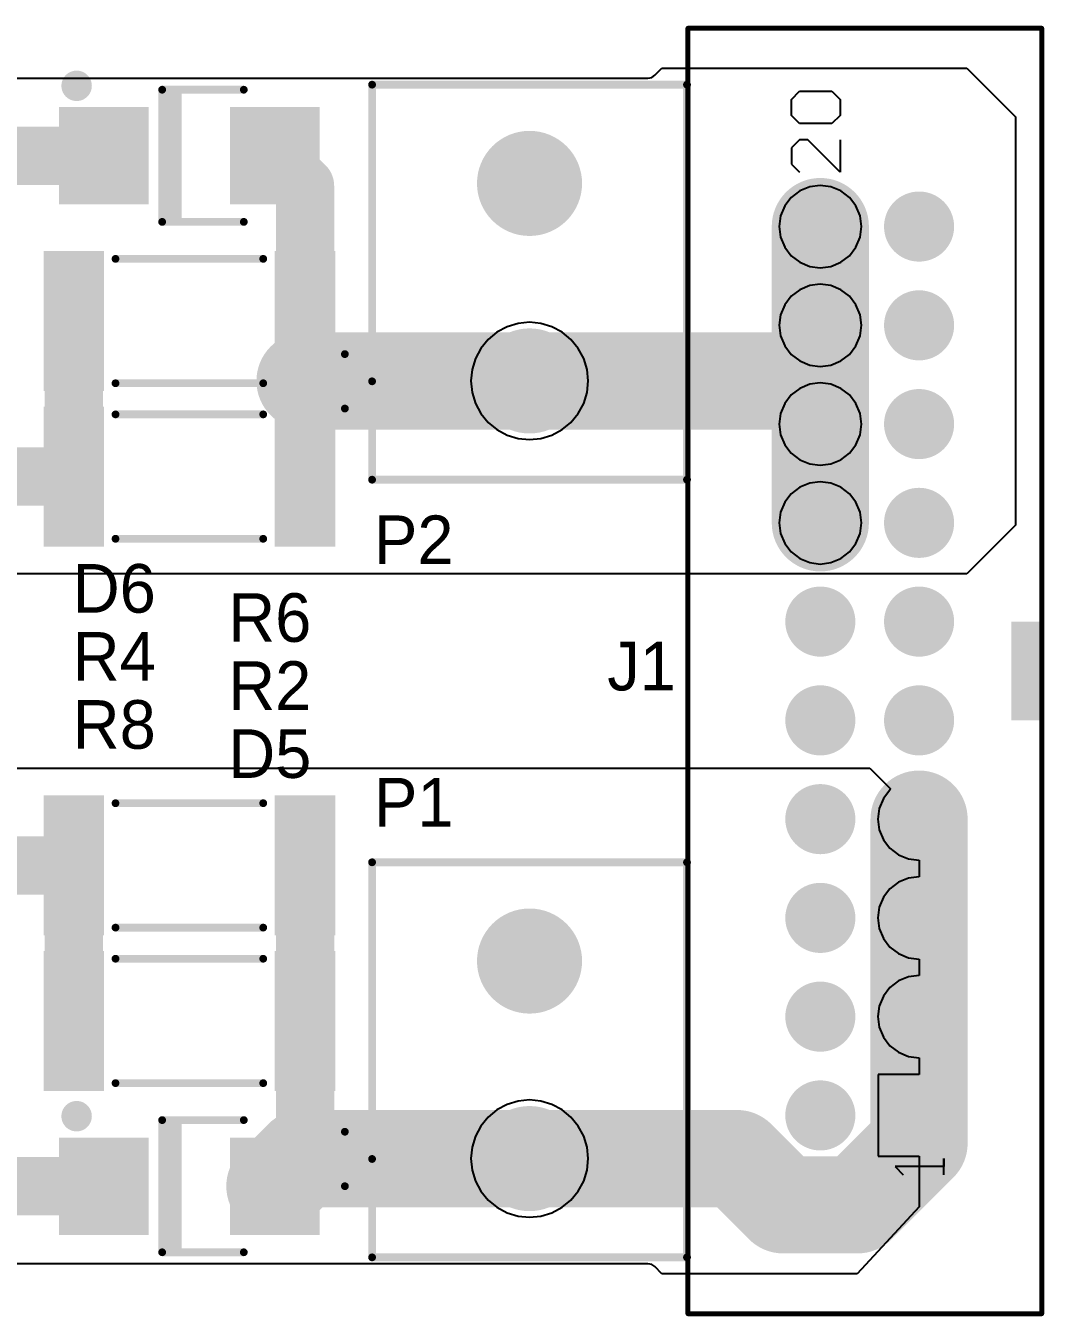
# Model space of a CAD drawing. Extents: x 87.7 to 133.2, y 140.9 to 174.1.
# Drawn here: x 107.04 to 133.24, y 140.91 to 174.09 of the extents above; entities that cross this region are included whole.
import ezdxf

# ---------------------------------------------------------------- set-up
doc = ezdxf.new("R2010")
doc.units = 0
doc.layers.get('0').update_dxf_attribs({"linetype": 'CONTINUOUS'})
for name, color, linetype in [('BOTTOMLAYER', 5, 'CONTINUOUS'), ('BOTTOMSOLDER', 6, 'CONTINUOUS'), ('TOPLAYER', 1, 'CONTINUOUS'), ('TOPOVERLAY', 2, 'CONTINUOUS'), ('TOPSOLDER', 216, 'CONTINUOUS')]:
    doc.layers.add(name, color=color, linetype=linetype)

# ---------------------------------------------------------------- blocks, each defined once
blk = doc.blocks.new('691213510002_1')
at = {"layer": 'BOTTOMLAYER', "const_width": 1.25000004}
for points in [[(-3.16500002, 0, 1), (-1.91499998, 0, 1)], [(1.91499998, 0, 1), (3.16500002, 0, 1)]]:
    blk.add_lwpolyline(points, format="xyb", close=True, dxfattribs=at)
at = {"layer": 'BOTTOMSOLDER', "const_width": 1.35160004}
for points in [[(-3.21580002, 0, 1), (-1.86419998, 0, 1)], [(1.86419998, 0, 1), (3.21580002, 0, 1)]]:
    blk.add_lwpolyline(points, format="xyb", close=True, dxfattribs=at)
at = {"layer": 'TOPLAYER', "const_width": 1.25000004}
for points in [[(-3.16500002, 0, 1), (-1.91499998, 0, 1)], [(1.91499998, 0, 1), (3.16500002, 0, 1)]]:
    blk.add_lwpolyline(points, format="xyb", close=True, dxfattribs=at)
at = {"layer": 'TOPOVERLAY', "const_width": 0.1999996}
for points in [[(-3.25000112, 4.75000066), (-2.55003046, 4.05003)], [(-3.25000112, 4.75000066), (-1.8500598, 4.75000066)], [(-1.8500598, 4.75000066), (-2.55003046, 4.05003)], [(-5.08, 4.05003), (-5.08, -4.05003)], [(-5.08, 4.05003), (5.08, 4.05003)], [(5.08, 4.05003), (5.08, -4.05003)], [(-5.08, -4.05003), (5.08, -4.05003)]]:
    blk.add_lwpolyline(points, dxfattribs=at)
at = {"layer": 'TOPOVERLAY', "const_width": 0.0999998}
for points in [[(-3.300001019999999, 4.75000066, 1), (-3.20000122, 4.75000066, 1)], [(-3.300001019999999, 4.75000066, 1), (-3.20000122, 4.75000066, 1)], [(-1.9000597, 4.75000066, 1), (-1.8000599, 4.75000066, 1)], [(-1.9000597, 4.75000066, 1), (-1.8000599, 4.75000066, 1)], [(-5.1299999, 4.05003, 1), (-5.0300001, 4.05003, 1)], [(-5.1299999, 4.05003, 1), (-5.0300001, 4.05003, 1)], [(-2.60003036, 4.05003, 1), (-2.50003056, 4.05003, 1)], [(-2.60003036, 4.05003, 1), (-2.50003056, 4.05003, 1)], [(5.0300001, 4.05003, 1), (5.1299999, 4.05003, 1)], [(5.0300001, 4.05003, 1), (5.1299999, 4.05003, 1)], [(-5.1299999, -4.05003, 1), (-5.0300001, -4.05003, 1)], [(-5.1299999, -4.05003, 1), (-5.0300001, -4.05003, 1)], [(5.0300001, -4.05003, 1), (5.1299999, -4.05003, 1)], [(5.0300001, -4.05003, 1), (5.1299999, -4.05003, 1)]]:
    blk.add_lwpolyline(points, format="xyb", close=True, dxfattribs=at)
at = {"layer": 'TOPSOLDER', "const_width": 1.35160004}
for points in [[(-3.21580002, 0, 1), (-1.86419998, 0, 1)], [(1.86419998, 0, 1), (3.21580002, 0, 1)]]:
    blk.add_lwpolyline(points, format="xyb", close=True, dxfattribs=at)
blk = doc.blocks.new('691213510002_2')
at = {"layer": 'BOTTOMLAYER', "const_width": 1.25000004}
for points in [[(-3.16500002, 0, 1), (-1.91499998, 0, 1)], [(1.91499998, 0, 1), (3.16500002, 0, 1)]]:
    blk.add_lwpolyline(points, format="xyb", close=True, dxfattribs=at)
at = {"layer": 'BOTTOMSOLDER', "const_width": 1.35160004}
for points in [[(-3.21580002, 0, 1), (-1.86419998, 0, 1)], [(1.86419998, 0, 1), (3.21580002, 0, 1)]]:
    blk.add_lwpolyline(points, format="xyb", close=True, dxfattribs=at)
at = {"layer": 'TOPLAYER', "const_width": 1.25000004}
for points in [[(-3.16500002, 0, 1), (-1.91499998, 0, 1)], [(1.91499998, 0, 1), (3.16500002, 0, 1)]]:
    blk.add_lwpolyline(points, format="xyb", close=True, dxfattribs=at)
at = {"layer": 'TOPOVERLAY', "const_width": 0.1999996}
for points in [[(-3.25000112, 4.75000066), (-1.8500598, 4.75000066)], [(-3.25000112, 4.75000066), (-2.55003046, 4.05003)], [(-1.8500598, 4.75000066), (-2.55003046, 4.05003)], [(-5.08, 4.05003), (5.08, 4.05003)], [(-5.08, 4.05003), (-5.08, -4.05003)], [(5.08, 4.05003), (5.08, -4.05003)], [(-5.08, -4.05003), (5.08, -4.05003)]]:
    blk.add_lwpolyline(points, dxfattribs=at)
at = {"layer": 'TOPOVERLAY', "const_width": 0.0999998}
for points in [[(-3.300001019999999, 4.75000066, 1), (-3.20000122, 4.75000066, 1)], [(-3.300001019999999, 4.75000066, 1), (-3.20000122, 4.75000066, 1)], [(-1.9000597, 4.75000066, 1), (-1.8000599, 4.75000066, 1)], [(-1.9000597, 4.75000066, 1), (-1.8000599, 4.75000066, 1)], [(-5.1299999, 4.05003, 1), (-5.0300001, 4.05003, 1)], [(-5.1299999, 4.05003, 1), (-5.0300001, 4.05003, 1)], [(-2.60003036, 4.05003, 1), (-2.50003056, 4.05003, 1)], [(-2.60003036, 4.05003, 1), (-2.50003056, 4.05003, 1)], [(5.0300001, 4.05003, 1), (5.1299999, 4.05003, 1)], [(5.0300001, 4.05003, 1), (5.1299999, 4.05003, 1)], [(-5.1299999, -4.05003, 1), (-5.0300001, -4.05003, 1)], [(-5.1299999, -4.05003, 1), (-5.0300001, -4.05003, 1)], [(5.0300001, -4.05003, 1), (5.1299999, -4.05003, 1)], [(5.0300001, -4.05003, 1), (5.1299999, -4.05003, 1)]]:
    blk.add_lwpolyline(points, format="xyb", close=True, dxfattribs=at)
at = {"layer": 'TOPSOLDER', "const_width": 1.35160004}
for points in [[(-3.21580002, 0, 1), (-1.86419998, 0, 1)], [(1.86419998, 0, 1), (3.21580002, 0, 1)]]:
    blk.add_lwpolyline(points, format="xyb", close=True, dxfattribs=at)
blk = doc.blocks.new('RES_2512_3')
at = {"layer": 'TOPLAYER'}
for points in [[(-2.30000048, -1.69999914), (-2.30000048, 1.69999914), (-3.65000032, -1.69999914), (-3.65000032, 1.69999914)], [(3.65000032, -1.69999914), (3.65000032, 1.69999914), (2.30000048, -1.69999914), (2.30000048, 1.69999914)]]:
    blk.add_solid(points, dxfattribs=at)
at = {"layer": 'TOPOVERLAY', "const_width": 0.1999996}
for points in [[(1.89999874, 1.59999934), (-1.90000128, 1.59999934)], [(1.89999874, -1.60000188), (-1.90000128, -1.60000188)]]:
    blk.add_lwpolyline(points, dxfattribs=at)
at = {"layer": 'TOPOVERLAY', "const_width": 0.0999998}
for points in [[(-1.95000118, 1.59999934, 1), (-1.85000138, 1.59999934, 1)], [(1.84999884, 1.59999934, 1), (1.94999864, 1.59999934, 1)], [(-1.95000118, -1.60000188, 1), (-1.85000138, -1.60000188, 1)], [(1.84999884, -1.60000188, 1), (1.94999864, -1.60000188, 1)]]:
    blk.add_lwpolyline(points, format="xyb", close=True, dxfattribs=at)
at = {"layer": 'TOPSOLDER'}
for points in [[(-2.19840048, -1.80159914), (-2.19840048, 1.80159914), (-3.75160032, -1.80159914), (-3.75160032, 1.80159914)], [(3.75160032, -1.80159914), (3.75160032, 1.80159914), (2.19840048, -1.80159914), (2.19840048, 1.80159914)]]:
    blk.add_solid(points, dxfattribs=at)
blk = doc.blocks.new('RES_2512_5')
at = {"layer": 'TOPLAYER'}
for points in [[(-2.30000048, -1.69999914), (-2.30000048, 1.69999914), (-3.65000032, -1.69999914), (-3.65000032, 1.69999914)], [(3.65000032, -1.69999914), (3.65000032, 1.69999914), (2.30000048, -1.69999914), (2.30000048, 1.69999914)]]:
    blk.add_solid(points, dxfattribs=at)
at = {"layer": 'TOPOVERLAY', "const_width": 0.1999996}
for points in [[(1.89999874, 1.59999934), (-1.90000128, 1.59999934)], [(1.89999874, -1.60000188), (-1.90000128, -1.60000188)]]:
    blk.add_lwpolyline(points, dxfattribs=at)
at = {"layer": 'TOPOVERLAY', "const_width": 0.0999998}
for points in [[(-1.95000118, 1.59999934, 1), (-1.85000138, 1.59999934, 1)], [(1.84999884, 1.59999934, 1), (1.94999864, 1.59999934, 1)], [(-1.95000118, -1.60000188, 1), (-1.85000138, -1.60000188, 1)], [(1.84999884, -1.60000188, 1), (1.94999864, -1.60000188, 1)]]:
    blk.add_lwpolyline(points, format="xyb", close=True, dxfattribs=at)
at = {"layer": 'TOPSOLDER'}
for points in [[(-2.19840048, -1.80159914), (-2.19840048, 1.80159914), (-3.75160032, -1.80159914), (-3.75160032, 1.80159914)], [(3.75160032, -1.80159914), (3.75160032, 1.80159914), (2.19840048, -1.80159914), (2.19840048, 1.80159914)]]:
    blk.add_solid(points, dxfattribs=at)
blk = doc.blocks.new('DO_214AA__SMB_J_BEND__UNI_')
at = {"layer": 'TOPLAYER'}
for points in [[(-1.15000024, -1.1499977), (-1.15000024, 1.15000278), (-3.25000112, -1.1499977), (-3.25000112, 1.15000278)], [(3.25000112, -1.1499977), (3.25000112, 1.15000278), (1.15000024, -1.1499977), (1.15000024, 1.15000278)]]:
    blk.add_solid(points, dxfattribs=at)
at = {"layer": 'TOPOVERLAY'}
for points, const_width in [([(-2.75857716, 1.79999894, 1), (-3.0414214, 1.79999894, 1)], 0.499999), ([(-3.16641988, 1.79999894, 1), (-2.91642292, 1.79999894, 1)], 0.2499995), ([(-2.88357564, 1.79999894, 1), (-2.63357868, 1.79999894, 1)], 0.2499995), ([(-0.75000104, 1.70000168, 1), (-0.65000124, 1.70000168, 1)], 0.0999998), ([(-0.75000104, 1.70000168, 1), (-0.65000124, 1.70000168, 1)], 0.0999998), ([(1.34999984, 1.70000168, 1), (1.44999964, 1.70000168, 1)], 0.0999998), ([(-0.75000104, -1.69999914, 1), (-0.65000124, -1.69999914, 1)], 0.0999998), ([(-0.75000104, -1.69999914, 1), (-0.65000124, -1.69999914, 1)], 0.0999998), ([(1.34999984, -1.69999914, 1), (1.44999964, -1.69999914, 1)], 0.0999998)]:
    blk.add_lwpolyline(points, format="xyb", close=True, dxfattribs=dict(at, const_width=const_width))
at = {"layer": 'TOPOVERLAY', "const_width": 0.1999996}
for points in [[(-0.7000011399999999, 1.70000168), (1.39999974, 1.70000168)], [(-0.7000011399999999, -1.69999914), (-0.7000011399999999, 1.70000168)], [(-0.7000011399999999, -1.69999914), (1.39999974, -1.69999914)]]:
    blk.add_lwpolyline(points, dxfattribs=at)
at = {"layer": 'TOPOVERLAY'}
blk.add_solid([(-0.7499985, -1.69999914), (-0.20000214, -1.69999914), (-0.7499985, 1.69999914), (-0.20000214, 1.69999914)], dxfattribs=at)
at = {"layer": 'TOPSOLDER'}
for points in [[(-1.04840024, -1.2515977), (-1.04840024, 1.25160278), (-3.35160112, -1.2515977), (-3.35160112, 1.25160278)], [(3.35160112, -1.2515977), (3.35160112, 1.25160278), (1.04840024, -1.2515977), (1.04840024, 1.25160278)]]:
    blk.add_solid(points, dxfattribs=at)
blk = doc.blocks.new('DO_214AA__SMB_J_BEND__UNI0')
at = {"layer": 'TOPLAYER'}
for points in [[(-1.15000024, -1.1499977), (-1.15000024, 1.15000278), (-3.25000112, -1.1499977), (-3.25000112, 1.15000278)], [(3.25000112, -1.1499977), (3.25000112, 1.15000278), (1.15000024, -1.1499977), (1.15000024, 1.15000278)]]:
    blk.add_solid(points, dxfattribs=at)
at = {"layer": 'TOPOVERLAY'}
for points, const_width in [([(-2.75857716, 1.79999894, 1), (-3.0414214, 1.79999894, 1)], 0.499999), ([(-3.16641988, 1.79999894, 1), (-2.91642292, 1.79999894, 1)], 0.2499995), ([(-2.88357564, 1.79999894, 1), (-2.63357868, 1.79999894, 1)], 0.2499995), ([(-0.75000104, 1.70000168, 1), (-0.65000124, 1.70000168, 1)], 0.0999998), ([(-0.75000104, 1.70000168, 1), (-0.65000124, 1.70000168, 1)], 0.0999998), ([(1.34999984, 1.70000168, 1), (1.44999964, 1.70000168, 1)], 0.0999998), ([(-0.75000104, -1.69999914, 1), (-0.65000124, -1.69999914, 1)], 0.0999998), ([(-0.75000104, -1.69999914, 1), (-0.65000124, -1.69999914, 1)], 0.0999998), ([(1.34999984, -1.69999914, 1), (1.44999964, -1.69999914, 1)], 0.0999998)]:
    blk.add_lwpolyline(points, format="xyb", close=True, dxfattribs=dict(at, const_width=const_width))
at = {"layer": 'TOPOVERLAY', "const_width": 0.1999996}
for points in [[(-0.7000011399999999, 1.70000168), (1.39999974, 1.70000168)], [(-0.7000011399999999, -1.69999914), (-0.7000011399999999, 1.70000168)], [(-0.7000011399999999, -1.69999914), (1.39999974, -1.69999914)]]:
    blk.add_lwpolyline(points, dxfattribs=at)
at = {"layer": 'TOPOVERLAY'}
blk.add_solid([(-0.7499985, -1.69999914), (-0.20000214, -1.69999914), (-0.7499985, 1.69999914), (-0.20000214, 1.69999914)], dxfattribs=at)
at = {"layer": 'TOPSOLDER'}
for points in [[(-1.04840024, -1.2515977), (-1.04840024, 1.25160278), (-3.35160112, -1.2515977), (-3.35160112, 1.25160278)], [(3.35160112, -1.2515977), (3.35160112, 1.25160278), (1.04840024, -1.2515977), (1.04840024, 1.25160278)]]:
    blk.add_solid(points, dxfattribs=at)
blk = doc.blocks.new('61202021621_13')
at = {"layer": 'BOTTOMLAYER', "const_width": 0.7999984}
for points in [[(-11.8299992, 1.27, 1), (-11.0300008, 1.27, 1)], [(-9.2899992, 1.27, 1), (-8.490000799999999, 1.27, 1)], [(-6.7499992, 1.27, 1), (-5.9500008, 1.27, 1)], [(-4.209999199999999, 1.27, 1), (-3.4100008, 1.27, 1)], [(-1.6699992, 1.27, 1), (-0.8700007999999999, 1.27, 1)], [(0.8700007999999999, 1.27, 1), (1.6699992, 1.27, 1)], [(3.4100008, 1.27, 1), (4.209999199999999, 1.27, 1)], [(5.9500008, 1.27, 1), (6.7499992, 1.27, 1)], [(8.490000799999999, 1.27, 1), (9.2899992, 1.27, 1)], [(11.0300008, 1.27, 1), (11.8299992, 1.27, 1)], [(-9.2899992, -1.27, 1), (-8.490000799999999, -1.27, 1)], [(-6.7499992, -1.27, 1), (-5.9500008, -1.27, 1)], [(-4.209999199999999, -1.27, 1), (-3.4100008, -1.27, 1)], [(-1.6699992, -1.27, 1), (-0.8700007999999999, -1.27, 1)], [(0.8700007999999999, -1.27, 1), (1.6699992, -1.27, 1)], [(3.4100008, -1.27, 1), (4.209999199999999, -1.27, 1)], [(5.9500008, -1.27, 1), (6.7499992, -1.27, 1)], [(8.490000799999999, -1.27, 1), (9.2899992, -1.27, 1)], [(11.0300008, -1.27, 1), (11.8299992, -1.27, 1)]]:
    blk.add_lwpolyline(points, format="xyb", close=True, dxfattribs=at)
at = {"layer": 'BOTTOMLAYER'}
blk.add_solid([(-12.2299984, -2.0699984), (-10.6300016, -2.0699984), (-12.2299984, -0.4700016), (-10.6300016, -0.4700016)], dxfattribs=at)
at = {"layer": 'BOTTOMSOLDER', "const_width": 0.9015983999999999}
for points in [[(-11.8807992, 1.27, 1), (-10.9792008, 1.27, 1)], [(-9.3407992, 1.27, 1), (-8.4392008, 1.27, 1)], [(-6.800799199999999, 1.27, 1), (-5.899200799999999, 1.27, 1)], [(-4.2607992, 1.27, 1), (-3.3592008, 1.27, 1)], [(-1.7207992, 1.27, 1), (-0.8192008000000001, 1.27, 1)], [(0.8192008000000001, 1.27, 1), (1.7207992, 1.27, 1)], [(3.3592008, 1.27, 1), (4.2607992, 1.27, 1)], [(5.899200799999999, 1.27, 1), (6.800799199999999, 1.27, 1)], [(8.4392008, 1.27, 1), (9.3407992, 1.27, 1)], [(10.9792008, 1.27, 1), (11.8807992, 1.27, 1)], [(-9.3407992, -1.27, 1), (-8.4392008, -1.27, 1)], [(-6.800799199999999, -1.27, 1), (-5.899200799999999, -1.27, 1)], [(-4.2607992, -1.27, 1), (-3.3592008, -1.27, 1)], [(-1.7207992, -1.27, 1), (-0.8192008000000001, -1.27, 1)], [(0.8192008000000001, -1.27, 1), (1.7207992, -1.27, 1)], [(3.3592008, -1.27, 1), (4.2607992, -1.27, 1)], [(5.899200799999999, -1.27, 1), (6.800799199999999, -1.27, 1)], [(8.4392008, -1.27, 1), (9.3407992, -1.27, 1)], [(10.9792008, -1.27, 1), (11.8807992, -1.27, 1)]]:
    blk.add_lwpolyline(points, format="xyb", close=True, dxfattribs=at)
at = {"layer": 'BOTTOMSOLDER'}
blk.add_solid([(-12.3315984, -2.1715984), (-10.5284016, -2.1715984), (-12.3315984, -0.3684015999999999), (-10.5284016, -0.3684015999999999)], dxfattribs=at)
at = {"layer": 'TOPLAYER', "const_width": 0.7999984}
for points in [[(-11.8299992, 1.27, 1), (-11.0300008, 1.27, 1)], [(-9.2899992, 1.27, 1), (-8.490000799999999, 1.27, 1)], [(-6.7499992, 1.27, 1), (-5.9500008, 1.27, 1)], [(-4.209999199999999, 1.27, 1), (-3.4100008, 1.27, 1)], [(-1.6699992, 1.27, 1), (-0.8700007999999999, 1.27, 1)], [(0.8700007999999999, 1.27, 1), (1.6699992, 1.27, 1)], [(3.4100008, 1.27, 1), (4.209999199999999, 1.27, 1)], [(5.9500008, 1.27, 1), (6.7499992, 1.27, 1)], [(8.490000799999999, 1.27, 1), (9.2899992, 1.27, 1)], [(11.0300008, 1.27, 1), (11.8299992, 1.27, 1)], [(-9.2899992, -1.27, 1), (-8.490000799999999, -1.27, 1)], [(-6.7499992, -1.27, 1), (-5.9500008, -1.27, 1)], [(-4.209999199999999, -1.27, 1), (-3.4100008, -1.27, 1)], [(-1.6699992, -1.27, 1), (-0.8700007999999999, -1.27, 1)], [(0.8700007999999999, -1.27, 1), (1.6699992, -1.27, 1)], [(3.4100008, -1.27, 1), (4.209999199999999, -1.27, 1)], [(5.9500008, -1.27, 1), (6.7499992, -1.27, 1)], [(8.490000799999999, -1.27, 1), (9.2899992, -1.27, 1)], [(11.0300008, -1.27, 1), (11.8299992, -1.27, 1)]]:
    blk.add_lwpolyline(points, format="xyb", close=True, dxfattribs=at)
at = {"layer": 'TOPLAYER'}
blk.add_solid([(-12.2299984, -2.0699984), (-10.6300016, -2.0699984), (-12.2299984, -0.4700016), (-10.6300016, -0.4700016)], dxfattribs=at)
at = {"layer": 'TOPOVERLAY'}
for p, q in [((13.03526476, 2.01159618), (12.827, 1.80332888)), ((13.45179682, 2.01159618), (13.03526476, 2.01159618)), ((13.66006412, 1.80332888), (13.45179682, 2.01159618)), ((14.07659618, 1.80332888), (14.28486094, 2.01159618)), ((14.28486094, 2.01159618), (14.701393, 2.01159618)), ((14.701393, 2.01159618), (14.9096603, 1.80332888)), ((13.66006412, 1.59506412), (13.66006412, 1.80332888)), ((14.07659618, 0.97026476), (14.07659618, 1.80332888)), ((14.9096603, 1.80332888), (14.9096603, 0.97026476)), ((12.827, 0.7619999999999999), (13.66006412, 1.59506412)), ((13.66006412, 0.7619999999999999), (12.827, 0.7619999999999999)), ((14.28486094, 0.7619999999999999), (14.07659618, 0.97026476)), ((14.701393, 0.7619999999999999), (14.28486094, 0.7619999999999999)), ((14.9096603, 0.97026476), (14.701393, 0.7619999999999999)), ((-12.74573524, -0.65540382), (-12.954, -0.8636711199999999)), ((-12.74573524, -1.905), (-12.74573524, -0.65540382)), ((-12.954, -1.905), (-12.53746794, -1.905)), ((-12.53746794, -1.905), (-12.74573524, -1.905))]:
    blk.add_line(p, q, dxfattribs=at)
at = {"layer": 'TOPOVERLAY', "const_width": 0.127}
for points in [[(-16.530066, 4.675144319999999), (16.529812, 4.675144319999999)], [(-16.530066, 4.675144319999999), (-16.530066, -4.424801919999999)], [(-16.530066, 4.675144319999999), (16.529812, 4.675144319999999)], [(-16.530066, 4.675144319999999), (-16.530066, -4.424801919999999)], [(16.529812, 4.675144319999999), (16.529812, -4.424801919999999)], [(16.529812, 4.675144319999999), (16.529812, -4.424801919999999)], [(-16.530066, -4.424801919999999), (16.529812, -4.424801919999999)], [(-16.530066, -4.424801919999999), (16.529812, -4.424801919999999)]]:
    blk.add_lwpolyline(points, dxfattribs=at)
at = {"layer": 'TOPOVERLAY', "const_width": 0.0635}
for points in [[(-16.561816, 4.675144319999999, 1), (-16.498316, 4.675144319999999, 1)], [(-16.561816, 4.675144319999999, 1), (-16.498316, 4.675144319999999, 1)], [(-16.561816, 4.675144319999999, 1), (-16.498316, 4.675144319999999, 1)], [(-16.561816, 4.675144319999999, 1), (-16.498316, 4.675144319999999, 1)], [(16.498062, 4.675144319999999, 1), (16.561562, 4.675144319999999, 1)], [(16.498062, 4.675144319999999, 1), (16.561562, 4.675144319999999, 1)], [(16.498062, 4.675144319999999, 1), (16.561562, 4.675144319999999, 1)], [(16.498062, 4.675144319999999, 1), (16.561562, 4.675144319999999, 1)], [(-16.561816, -4.424801919999999, 1), (-16.498316, -4.424801919999999, 1)], [(-16.561816, -4.424801919999999, 1), (-16.498316, -4.424801919999999, 1)], [(-16.561816, -4.424801919999999, 1), (-16.498316, -4.424801919999999, 1)], [(-16.561816, -4.424801919999999, 1), (-16.498316, -4.424801919999999, 1)], [(16.498062, -4.424801919999999, 1), (16.561562, -4.424801919999999, 1)], [(16.498062, -4.424801919999999, 1), (16.561562, -4.424801919999999, 1)], [(16.498062, -4.424801919999999, 1), (16.561562, -4.424801919999999, 1)], [(16.498062, -4.424801919999999, 1), (16.561562, -4.424801919999999, 1)]]:
    blk.add_lwpolyline(points, format="xyb", close=True, dxfattribs=at)
at = {"layer": 'TOPOVERLAY'}
blk.add_solid([(-1.26996444, -4.42477652), (1.27003556, -4.42477652), (-1.26996444, -3.63997748), (1.27003556, -3.63997748)], dxfattribs=at)
at = {"layer": 'TOPSOLDER', "const_width": 0.9015983999999999}
for points in [[(-11.8807992, 1.27, 1), (-10.9792008, 1.27, 1)], [(-9.3407992, 1.27, 1), (-8.4392008, 1.27, 1)], [(-6.800799199999999, 1.27, 1), (-5.899200799999999, 1.27, 1)], [(-4.2607992, 1.27, 1), (-3.3592008, 1.27, 1)], [(-1.7207992, 1.27, 1), (-0.8192008000000001, 1.27, 1)], [(0.8192008000000001, 1.27, 1), (1.7207992, 1.27, 1)], [(3.3592008, 1.27, 1), (4.2607992, 1.27, 1)], [(5.899200799999999, 1.27, 1), (6.800799199999999, 1.27, 1)], [(8.4392008, 1.27, 1), (9.3407992, 1.27, 1)], [(10.9792008, 1.27, 1), (11.8807992, 1.27, 1)], [(-9.3407992, -1.27, 1), (-8.4392008, -1.27, 1)], [(-6.800799199999999, -1.27, 1), (-5.899200799999999, -1.27, 1)], [(-4.2607992, -1.27, 1), (-3.3592008, -1.27, 1)], [(-1.7207992, -1.27, 1), (-0.8192008000000001, -1.27, 1)], [(0.8192008000000001, -1.27, 1), (1.7207992, -1.27, 1)], [(3.3592008, -1.27, 1), (4.2607992, -1.27, 1)], [(5.899200799999999, -1.27, 1), (6.800799199999999, -1.27, 1)], [(8.4392008, -1.27, 1), (9.3407992, -1.27, 1)], [(10.9792008, -1.27, 1), (11.8807992, -1.27, 1)]]:
    blk.add_lwpolyline(points, format="xyb", close=True, dxfattribs=at)
at = {"layer": 'TOPSOLDER'}
blk.add_solid([(-12.3315984, -2.1715984), (-10.5284016, -2.1715984), (-12.3315984, -0.3684015999999999), (-10.5284016, -0.3684015999999999)], dxfattribs=at)
blk = doc.blocks.new('RES_2512_15')
at = {"layer": 'TOPLAYER'}
for points in [[(-2.30000048, -1.69999914), (-2.30000048, 1.69999914), (-3.65000032, -1.69999914), (-3.65000032, 1.69999914)], [(3.65000032, -1.69999914), (3.65000032, 1.69999914), (2.30000048, -1.69999914), (2.30000048, 1.69999914)]]:
    blk.add_solid(points, dxfattribs=at)
at = {"layer": 'TOPOVERLAY', "const_width": 0.1999996}
for points in [[(1.89999874, 1.59999934), (-1.90000128, 1.59999934)], [(1.89999874, -1.60000188), (-1.90000128, -1.60000188)]]:
    blk.add_lwpolyline(points, dxfattribs=at)
at = {"layer": 'TOPOVERLAY', "const_width": 0.0999998}
for points in [[(-1.95000118, 1.59999934, 1), (-1.85000138, 1.59999934, 1)], [(1.84999884, 1.59999934, 1), (1.94999864, 1.59999934, 1)], [(-1.95000118, -1.60000188, 1), (-1.85000138, -1.60000188, 1)], [(1.84999884, -1.60000188, 1), (1.94999864, -1.60000188, 1)]]:
    blk.add_lwpolyline(points, format="xyb", close=True, dxfattribs=at)
at = {"layer": 'TOPSOLDER'}
for points in [[(-2.19840048, -1.80159914), (-2.19840048, 1.80159914), (-3.75160032, -1.80159914), (-3.75160032, 1.80159914)], [(3.75160032, -1.80159914), (3.75160032, 1.80159914), (2.19840048, -1.80159914), (2.19840048, 1.80159914)]]:
    blk.add_solid(points, dxfattribs=at)
blk = doc.blocks.new('RES_2512_16')
at = {"layer": 'TOPLAYER'}
for points in [[(-2.30000048, -1.69999914), (-2.30000048, 1.69999914), (-3.65000032, -1.69999914), (-3.65000032, 1.69999914)], [(3.65000032, -1.69999914), (3.65000032, 1.69999914), (2.30000048, -1.69999914), (2.30000048, 1.69999914)]]:
    blk.add_solid(points, dxfattribs=at)
at = {"layer": 'TOPOVERLAY', "const_width": 0.1999996}
for points in [[(1.89999874, 1.59999934), (-1.90000128, 1.59999934)], [(1.89999874, -1.60000188), (-1.90000128, -1.60000188)]]:
    blk.add_lwpolyline(points, dxfattribs=at)
at = {"layer": 'TOPOVERLAY', "const_width": 0.0999998}
for points in [[(-1.95000118, 1.59999934, 1), (-1.85000138, 1.59999934, 1)], [(1.84999884, 1.59999934, 1), (1.94999864, 1.59999934, 1)], [(-1.95000118, -1.60000188, 1), (-1.85000138, -1.60000188, 1)], [(1.84999884, -1.60000188, 1), (1.94999864, -1.60000188, 1)]]:
    blk.add_lwpolyline(points, format="xyb", close=True, dxfattribs=at)
at = {"layer": 'TOPSOLDER'}
for points in [[(-2.19840048, -1.80159914), (-2.19840048, 1.80159914), (-3.75160032, -1.80159914), (-3.75160032, 1.80159914)], [(3.75160032, -1.80159914), (3.75160032, 1.80159914), (2.19840048, -1.80159914), (2.19840048, 1.80159914)]]:
    blk.add_solid(points, dxfattribs=at)

msp = doc.modelspace()

# ---------------------------------------------------------------- linework, layer by layer
at = {"layer": 'BOTTOMLAYER'}
for p, q in [((123.22527552, 172.81977374), (123.40549614, 172.99999436)), ((123.40549614, 172.99999436), (131.24998896, 172.99999436)), ((131.24998896, 172.99999436), (132.49999408, 171.74999178)), ((95.24511557999999, 172.74511552), (123.04503712, 172.74511552)), ((123.04503712, 172.74511552), (123.14258328, 172.76451858)), ((123.14258328, 172.76451858), (123.22527552, 172.81977374)), ((132.49999408, 171.74999178), (132.49999916, 161.25000008)), ((127.20589494, 169.95297226), (126.95047, 169.8471711)), ((127.47999904, 169.98905804), (127.20589494, 169.95297226)), ((127.75410314, 169.95297226), (127.47999904, 169.98905804)), ((128.00952808, 169.8471711), (127.75410314, 169.95297226)), ((126.73113084, 169.67886816), (126.5628279, 169.459529)), ((126.95047, 169.8471711), (126.73113084, 169.67886816)), ((128.22886724, 169.67886816), (128.00952808, 169.8471711)), ((128.39717018, 169.459529), (128.22886724, 169.67886816)), ((126.5628279, 169.459529), (126.45702674, 169.20410406)), ((128.50297134, 169.20410406), (128.39717018, 169.459529)), ((126.45702674, 169.20410406), (126.42094096, 168.92999996)), ((126.42094096, 168.92999996), (126.45702674, 168.65589586)), ((128.53905712, 168.92999996), (128.50297134, 169.20410406)), ((128.50297134, 168.65589586), (128.53905712, 168.92999996)), ((126.45702674, 168.65589586), (126.5628279, 168.40047092)), ((128.39717018, 168.40047092), (128.50297134, 168.65589586)), ((126.5628279, 168.40047092), (126.73113084, 168.18113176)), ((128.22886724, 168.18113176), (128.39717018, 168.40047092)), ((126.73113084, 168.18113176), (126.95047, 168.01282882)), ((126.95047, 168.01282882), (127.20589494, 167.90702766)), ((127.75410314, 167.90702766), (128.00952808, 168.01282882)), ((128.00952808, 168.01282882), (128.22886724, 168.18113176)), ((127.20589494, 167.90702766), (127.47999904, 167.87094188)), ((127.47999904, 167.87094188), (127.75410314, 167.90702766)), ((126.95047, 167.3071711), (126.73113084, 167.13886816)), ((127.20589494, 167.41297226), (126.95047, 167.3071711)), ((127.47999904, 167.44905804), (127.20589494, 167.41297226)), ((127.75410314, 167.41297226), (127.47999904, 167.44905804)), ((128.00952808, 167.3071711), (127.75410314, 167.41297226)), ((128.22886724, 167.13886816), (128.00952808, 167.3071711)), ((126.73113084, 167.13886816), (126.5628279, 166.919529)), ((128.39717018, 166.919529), (128.22886724, 167.13886816)), ((126.45702674, 166.66410406), (126.42094096, 166.38999996)), ((126.5628279, 166.919529), (126.45702674, 166.66410406)), ((128.50297134, 166.66410406), (128.39717018, 166.919529)), ((128.53905712, 166.38999996), (128.50297134, 166.66410406)), ((119.42320032, 166.3525121), (119.1626141, 166.21322612)), ((119.70595058, 166.43828282), (119.42320032, 166.3525121)), ((120.0000013, 166.4672439), (119.70595058, 166.43828282)), ((120.29405202, 166.43828282), (120.0000013, 166.4672439)), ((120.57680228, 166.3525121), (120.29405202, 166.43828282)), ((120.8373885, 166.21322612), (120.57680228, 166.3525121)), ((126.42094096, 166.38999996), (126.45702674, 166.11589586)), ((128.50297134, 166.11589586), (128.53905712, 166.38999996)), ((118.93420968, 166.0257792), (118.74676276, 165.79737478)), ((119.1626141, 166.21322612), (118.93420968, 166.0257792)), ((121.06579292, 166.0257792), (120.8373885, 166.21322612)), ((121.25323984, 165.79737478), (121.06579292, 166.0257792)), ((126.45702674, 166.11589586), (126.5628279, 165.86047092)), ((128.39717018, 165.86047092), (128.50297134, 166.11589586)), ((118.74676276, 165.79737478), (118.60747678, 165.53678856)), ((121.39252582, 165.53678856), (121.25323984, 165.79737478)), ((126.5628279, 165.86047092), (126.73113084, 165.64113176)), ((126.73113084, 165.64113176), (126.95047, 165.47282882)), ((128.00952808, 165.47282882), (128.22886724, 165.64113176)), ((128.22886724, 165.64113176), (128.39717018, 165.86047092)), ((118.60747678, 165.53678856), (118.52170606, 165.2540383)), ((121.47829654, 165.2540383), (121.39252582, 165.53678856)), ((126.95047, 165.47282882), (127.20589494, 165.36702766)), ((127.20589494, 165.36702766), (127.47999904, 165.33094188)), ((127.47999904, 165.33094188), (127.75410314, 165.36702766)), ((127.75410314, 165.36702766), (128.00952808, 165.47282882)), ((118.52170606, 165.2540383), (118.49274498, 164.95998758)), ((118.49274498, 164.95998758), (118.52170606, 164.66593686)), ((121.50725762, 164.95998758), (121.47829654, 165.2540383)), ((121.47829654, 164.66593686), (121.50725762, 164.95998758)), ((118.52170606, 164.66593686), (118.60747678, 164.3831866)), ((121.39252582, 164.3831866), (121.47829654, 164.66593686)), ((126.95047, 164.7671711), (126.73113084, 164.59886816)), ((127.20589494, 164.87297226), (126.95047, 164.7671711)), ((127.47999904, 164.90905804), (127.20589494, 164.87297226)), ((127.75410314, 164.87297226), (127.47999904, 164.90905804)), ((128.00952808, 164.7671711), (127.75410314, 164.87297226)), ((128.22886724, 164.59886816), (128.00952808, 164.7671711)), ((118.60747678, 164.3831866), (118.74676276, 164.12260038)), ((121.25323984, 164.12260038), (121.39252582, 164.3831866)), ((126.5628279, 164.379529), (126.45702674, 164.12410406)), ((126.73113084, 164.59886816), (126.5628279, 164.379529)), ((128.39717018, 164.379529), (128.22886724, 164.59886816)), ((128.50297134, 164.12410406), (128.39717018, 164.379529)), ((118.74676276, 164.12260038), (118.93420968, 163.89419596)), ((121.06579292, 163.89419596), (121.25323984, 164.12260038)), ((126.45702674, 164.12410406), (126.42094096, 163.84999996)), ((128.53905712, 163.84999996), (128.50297134, 164.12410406)), ((118.93420968, 163.89419596), (119.1626141, 163.70674904)), ((119.1626141, 163.70674904), (119.42320032, 163.56746306)), ((120.57680228, 163.56746306), (120.8373885, 163.70674904)), ((120.8373885, 163.70674904), (121.06579292, 163.89419596)), ((126.42094096, 163.84999996), (126.45702674, 163.57589586)), ((128.50297134, 163.57589586), (128.53905712, 163.84999996)), ((119.42320032, 163.56746306), (119.70595058, 163.48169234)), ((119.70595058, 163.48169234), (120.0000013, 163.45273126)), ((120.0000013, 163.45273126), (120.29405202, 163.48169234)), ((120.29405202, 163.48169234), (120.57680228, 163.56746306)), ((126.45702674, 163.57589586), (126.5628279, 163.32047092)), ((126.5628279, 163.32047092), (126.73113084, 163.10113176)), ((128.22886724, 163.10113176), (128.39717018, 163.32047092)), ((128.39717018, 163.32047092), (128.50297134, 163.57589586)), ((126.73113084, 163.10113176), (126.95047, 162.93282882)), ((128.00952808, 162.93282882), (128.22886724, 163.10113176)), ((126.95047, 162.93282882), (127.20589494, 162.82702766)), ((127.20589494, 162.82702766), (127.47999904, 162.79094188)), ((127.47999904, 162.79094188), (127.75410314, 162.82702766)), ((127.75410314, 162.82702766), (128.00952808, 162.93282882)), ((127.20589494, 162.33297226), (126.95047, 162.2271711)), ((127.47999904, 162.36905804), (127.20589494, 162.33297226)), ((127.75410314, 162.33297226), (127.47999904, 162.36905804)), ((128.00952808, 162.2271711), (127.75410314, 162.33297226)), ((126.73113084, 162.05886816), (126.5628279, 161.839529)), ((126.95047, 162.2271711), (126.73113084, 162.05886816)), ((128.22886724, 162.05886816), (128.00952808, 162.2271711)), ((128.39717018, 161.839529), (128.22886724, 162.05886816)), ((126.5628279, 161.839529), (126.45702674, 161.58410406)), ((128.50297134, 161.58410406), (128.39717018, 161.839529)), ((126.45702674, 161.58410406), (126.42094096, 161.30999996)), ((126.42094096, 161.30999996), (126.45702674, 161.03589586)), ((128.53905712, 161.30999996), (128.50297134, 161.58410406)), ((128.50297134, 161.03589586), (128.53905712, 161.30999996)), ((126.45702674, 161.03589586), (126.5628279, 160.78047092)), ((128.39717018, 160.78047092), (128.50297134, 161.03589586)), ((132.49999916, 161.25000008), (131.24999912, 160.00000004)), ((126.5628279, 160.78047092), (126.73113084, 160.56113176)), ((128.22886724, 160.56113176), (128.39717018, 160.78047092)), ((126.73113084, 160.56113176), (126.95047, 160.39282882)), ((126.95047, 160.39282882), (127.20589494, 160.28702766)), ((127.75410314, 160.28702766), (128.00952808, 160.39282882)), ((128.00952808, 160.39282882), (128.22886724, 160.56113176)), ((126.21907446, 159.99998988), (90.17639317999999, 159.99999242)), ((131.24999912, 160.00000004), (126.21907446, 159.99998988)), ((127.20589494, 160.28702766), (127.47999904, 160.25094188)), ((127.47999904, 160.25094188), (127.75410314, 160.28702766)), ((89.99999779999999, 155.0000075), (126.24999896, 154.99999734)), ((126.24999896, 154.99999734), (128.74999904, 155.0000075)), ((128.74999904, 155.0000075), (129.27358956, 154.47640428)), ((129.27113084, 154.43886562), (129.1028279, 154.219529)), ((129.27358956, 154.47640428), (129.27113084, 154.43886562)), ((129.1028279, 154.219529), (128.99702674, 153.96410406)), ((128.99702674, 153.96410406), (128.96094096, 153.68999996)), ((128.96094096, 153.68999996), (128.99702674, 153.41589586)), ((128.99702674, 153.41589586), (129.1028279, 153.16047092)), ((129.1028279, 153.16047092), (129.27113084, 152.94113176)), ((129.27113084, 152.94113176), (129.49047, 152.77282882)), ((129.49047, 152.77282882), (129.74589494, 152.66702766)), ((129.74589494, 152.66702766), (130.01999904, 152.63094188)), ((130.01999904, 152.63094188), (130.01999904, 152.20905804)), ((129.49047, 152.0671711), (129.27113084, 151.89886816)), ((129.74589494, 152.17297226), (129.49047, 152.0671711)), ((130.01999904, 152.20905804), (129.74589494, 152.17297226)), ((129.1028279, 151.679529), (128.99702674, 151.42410406)), ((129.27113084, 151.89886816), (129.1028279, 151.679529)), ((128.99702674, 151.42410406), (128.96094096, 151.14999996)), ((128.96094096, 151.14999996), (128.99702674, 150.87589586)), ((128.99702674, 150.87589586), (129.1028279, 150.62047092)), ((129.1028279, 150.62047092), (129.27113084, 150.40113176)), ((129.27113084, 150.40113176), (129.49047, 150.23282882)), ((129.49047, 150.23282882), (129.74589494, 150.12702766)), ((129.74589494, 150.12702766), (130.01999904, 150.09094188)), ((130.01999904, 150.09094188), (130.01999904, 149.66905804)), ((129.27113084, 149.35886816), (129.1028279, 149.139529)), ((129.49047, 149.5271711), (129.27113084, 149.35886816)), ((129.74589494, 149.63297226), (129.49047, 149.5271711)), ((130.01999904, 149.66905804), (129.74589494, 149.63297226)), ((129.1028279, 149.139529), (128.99702674, 148.88410406)), ((128.99702674, 148.88410406), (128.96094096, 148.60999996)), ((128.96094096, 148.60999996), (128.99702674, 148.33589586)), ((128.99702674, 148.33589586), (129.1028279, 148.08047092)), ((129.1028279, 148.08047092), (129.27113084, 147.86113176)), ((129.27113084, 147.86113176), (129.49047, 147.69282882)), ((129.49047, 147.69282882), (129.74589494, 147.58702766)), ((129.74589494, 147.58702766), (130.01999904, 147.55094188)), ((130.01999904, 147.55094188), (130.01999904, 147.11999786)), ((130.01999904, 147.11999786), (128.97000114, 147.11999786)), ((128.97000114, 147.11999786), (128.97000114, 145.02000206)), ((119.70595058, 146.43829488), (119.42320032, 146.35252416)), ((120.0000013, 146.46725596), (119.70595058, 146.43829488)), ((120.29405202, 146.43829488), (120.0000013, 146.46725596)), ((120.57680228, 146.35252416), (120.29405202, 146.43829488)), ((118.93420968, 146.02579126), (118.74676276, 145.79738684)), ((119.1626141, 146.21323818), (118.93420968, 146.02579126)), ((119.42320032, 146.35252416), (119.1626141, 146.21323818)), ((120.8373885, 146.21323818), (120.57680228, 146.35252416)), ((121.06579292, 146.02579126), (120.8373885, 146.21323818)), ((121.25323984, 145.79738684), (121.06579292, 146.02579126)), ((118.74676276, 145.79738684), (118.60747678, 145.53680062)), ((121.39252582, 145.53680062), (121.25323984, 145.79738684)), ((118.60747678, 145.53680062), (118.52170606, 145.25405036)), ((121.47829654, 145.25405036), (121.39252582, 145.53680062)), ((118.52170606, 145.25405036), (118.49274498, 144.95999964)), ((121.50725762, 144.95999964), (121.47829654, 145.25405036)), ((118.49274498, 144.95999964), (118.52170606, 144.66594892)), ((121.47829654, 144.66594892), (121.50725762, 144.95999964)), ((128.97000114, 145.02000206), (130.01999904, 145.02000206)), ((130.01999904, 145.02000206), (130.01999904, 143.72161502)), ((118.52170606, 144.66594892), (118.60747678, 144.38319866)), ((118.60747678, 144.38319866), (118.74676276, 144.12261244)), ((121.25323984, 144.12261244), (121.39252582, 144.38319866)), ((121.39252582, 144.38319866), (121.47829654, 144.66594892)), ((118.74676276, 144.12261244), (118.93420968, 143.89420802)), ((121.06579292, 143.89420802), (121.25323984, 144.12261244)), ((118.93420968, 143.89420802), (119.1626141, 143.7067611)), ((119.1626141, 143.7067611), (119.42320032, 143.56747512)), ((120.57680228, 143.56747512), (120.8373885, 143.7067611)), ((120.8373885, 143.7067611), (121.06579292, 143.89420802)), ((130.01999904, 143.72161502), (128.42591282, 141.99999286)), ((119.42320032, 143.56747512), (119.70595058, 143.4817044)), ((119.70595058, 143.4817044), (120.0000013, 143.45274332)), ((120.0000013, 143.45274332), (120.29405202, 143.4817044)), ((120.29405202, 143.4817044), (120.57680228, 143.56747512)), ((123.04503712, 142.2548844), (95.24511812, 142.2548844)), ((123.14258328, 142.23548134), (123.04503712, 142.2548844)), ((123.22527552, 142.18022618), (123.14258328, 142.23548134)), ((123.4055063, 141.9999954), (123.22527552, 142.18022618)), ((128.42591282, 141.99999286), (123.4055063, 141.9999954))]:
    msp.add_line(p, q, dxfattribs=at)
at = {"layer": 'TOPLAYER'}
for points, const_width in [([(105.72500064, 170.74999886), (109.05000542, 170.74999886)], 1.49999954), ([(109.05000542, 170.74999886), (109.05000796, 170.74999632)], 1.49999954), ([(113.45000932, 170.74999632), (114.22500904, 169.9749966)], 1.49999954), ([(114.22500904, 163.95998704), (114.22500904, 169.9749966)], 1.49999954), ([(127.47999904, 166.38999996), (127.47999904, 168.92999996)], 2.50000008), ([(127.47999904, 164.70998808), (127.47999904, 166.38999996)], 2.50000008), ([(108.27500824, 162.50000266), (108.27500824, 166.49999974)], 1.49999954), ([(114.22500904, 164.95998758), (120.0000013, 164.95998758)], 2.50000008), ([(120.0000013, 164.95998758), (127.47999904, 164.95998758)], 2.50000008), ([(127.47999904, 163.84999996), (127.47999904, 164.70998808)], 2.50000008), ([(127.47999904, 161.30999996), (127.47999904, 163.84999996)], 2.50000008), ([(104.95001108, 162.50000266), (108.27500824, 162.50000266)], 1.49999954), ([(130.01999904, 151.14999996), (130.01999904, 153.68999996)], 2.50000008), ([(104.95000092, 152.49999726), (108.27499808, 152.49999726)], 1.49999954), ([(108.27499808, 148.50000018), (108.27499808, 152.49999726)], 1.49999954), ([(114.22499888, 148.50000018), (114.22499888, 152.49999726)], 1.49999954), ([(130.01999904, 148.60999996), (130.01999904, 151.14999996)], 2.50000008), ([(130.01999904, 146.06999996), (130.01999904, 148.60999996)], 2.50000008), ([(114.22499888, 145.96000018), (114.22499888, 148.50000018)], 1.49999954), ([(130.01999904, 145.35730898), (130.01999904, 146.06999996)], 2.50000008), ([(128.43268954, 143.76999948), (130.01999904, 145.35730898)], 2.50000008), ([(113.44999916, 144.2500036), (114.1599952, 144.95999964)], 2.50000008), ([(114.1599952, 144.95999964), (120.0000013, 144.95999964)], 2.50000008), ([(120.0000013, 144.95999964), (125.33730838, 144.95999964)], 2.50000008), ([(125.33730838, 144.95999964), (126.52730854, 143.76999948)], 2.50000008), ([(105.72499048, 144.25000106), (109.04999526, 144.25000106)], 1.49999954), ([(109.04999526, 144.25000106), (109.0499978, 144.2500036)], 1.49999954), ([(126.52730854, 143.76999948), (128.43268954, 143.76999948)], 2.50000008)]:
    msp.add_lwpolyline(points, dxfattribs=dict(at, const_width=const_width))
for points, const_width in [([(108.6750049, 170.74999886, 1), (109.42500594, 170.74999886, 1)], 0.7499985), ([(108.6750049, 170.74999886, 1), (109.42500594, 170.74999886, 1)], 0.7499985), ([(108.67500744, 170.74999632, 1), (109.42500848, 170.74999632, 1)], 0.7499985), ([(113.0750088, 170.74999632, 1), (113.82500984, 170.74999632, 1)], 0.7499985), ([(113.85000852, 169.9749966, 1), (114.60000956, 169.9749966, 1)], 0.7499985), ([(113.85000852, 169.9749966, 1), (114.60000956, 169.9749966, 1)], 0.7499985), ([(126.85499902, 168.92999996, 1), (128.10499906, 168.92999996, 1)], 1.25000004), ([(126.85499902, 166.38999996, 1), (128.10499906, 166.38999996, 1)], 1.25000004), ([(126.85499902, 166.38999996, 1), (128.10499906, 166.38999996, 1)], 1.25000004), ([(107.90000772, 166.49999974, 1), (108.65000876, 166.49999974, 1)], 0.7499985), ([(113.60000902, 164.95998758, 1), (114.85000906, 164.95998758, 1)], 1.25000004), ([(119.37500128, 164.95998758, 1), (120.62500132, 164.95998758, 1)], 1.25000004), ([(119.37500128, 164.95998758, 1), (120.62500132, 164.95998758, 1)], 1.25000004), ([(126.85499902, 164.95998758, 1), (128.10499906, 164.95998758, 1)], 1.25000004), ([(126.85499902, 164.70998808, 1), (128.10499906, 164.70998808, 1)], 1.25000004), ([(126.85499902, 164.70998808, 1), (128.10499906, 164.70998808, 1)], 1.25000004), ([(126.85499902, 163.84999996, 1), (128.10499906, 163.84999996, 1)], 1.25000004), ([(126.85499902, 163.84999996, 1), (128.10499906, 163.84999996, 1)], 1.25000004), ([(113.85000852, 163.95998704, 1), (114.60000956, 163.95998704, 1)], 0.7499985), ([(107.90000772, 162.50000266, 1), (108.65000876, 162.50000266, 1)], 0.7499985), ([(107.90000772, 162.50000266, 1), (108.65000876, 162.50000266, 1)], 0.7499985), ([(126.85499902, 161.30999996, 1), (128.10499906, 161.30999996, 1)], 1.25000004), ([(129.39499902, 153.68999996, 1), (130.64499906, 153.68999996, 1)], 1.25000004), ([(107.89999756, 152.49999726, 1), (108.6499986, 152.49999726, 1)], 0.7499985), ([(107.89999756, 152.49999726, 1), (108.6499986, 152.49999726, 1)], 0.7499985), ([(113.84999836, 152.49999726, 1), (114.5999994, 152.49999726, 1)], 0.7499985), ([(129.39499902, 151.14999996, 1), (130.64499906, 151.14999996, 1)], 1.25000004), ([(129.39499902, 151.14999996, 1), (130.64499906, 151.14999996, 1)], 1.25000004), ([(129.39499902, 148.60999996, 1), (130.64499906, 148.60999996, 1)], 1.25000004), ([(129.39499902, 148.60999996, 1), (130.64499906, 148.60999996, 1)], 1.25000004), ([(107.89999756, 148.50000018, 1), (108.6499986, 148.50000018, 1)], 0.7499985), ([(113.84999836, 148.50000018, 1), (114.5999994, 148.50000018, 1)], 0.7499985), ([(113.84999836, 148.50000018, 1), (114.5999994, 148.50000018, 1)], 0.7499985), ([(129.39499902, 146.06999996, 1), (130.64499906, 146.06999996, 1)], 1.25000004), ([(129.39499902, 146.06999996, 1), (130.64499906, 146.06999996, 1)], 1.25000004), ([(113.84999836, 145.96000018, 1), (114.5999994, 145.96000018, 1)], 0.7499985), ([(129.39499902, 145.35730898, 1), (130.64499906, 145.35730898, 1)], 1.25000004), ([(129.39499902, 145.35730898, 1), (130.64499906, 145.35730898, 1)], 1.25000004), ([(113.53499518, 144.95999964, 1), (114.78499522, 144.95999964, 1)], 1.25000004), ([(113.53499518, 144.95999964, 1), (114.78499522, 144.95999964, 1)], 1.25000004), ([(119.37500128, 144.95999964, 1), (120.62500132, 144.95999964, 1)], 1.25000004), ([(119.37500128, 144.95999964, 1), (120.62500132, 144.95999964, 1)], 1.25000004), ([(124.71230836, 144.95999964, 1), (125.9623084, 144.95999964, 1)], 1.25000004), ([(124.71230836, 144.95999964, 1), (125.9623084, 144.95999964, 1)], 1.25000004), ([(112.82499914, 144.2500036, 1), (114.07499918, 144.2500036, 1)], 1.25000004), ([(108.67499474, 144.25000106, 1), (109.42499578, 144.25000106, 1)], 0.7499985), ([(108.67499474, 144.25000106, 1), (109.42499578, 144.25000106, 1)], 0.7499985), ([(108.67499728, 144.2500036, 1), (109.42499832, 144.2500036, 1)], 0.7499985), ([(125.90230852, 143.76999948, 1), (127.15230856, 143.76999948, 1)], 1.25000004), ([(125.90230852, 143.76999948, 1), (127.15230856, 143.76999948, 1)], 1.25000004), ([(127.80768952, 143.76999948, 1), (129.05768956, 143.76999948, 1)], 1.25000004), ([(127.80768952, 143.76999948, 1), (129.05768956, 143.76999948, 1)], 1.25000004)]:
    msp.add_lwpolyline(points, format="xyb", close=True, dxfattribs=dict(at, const_width=const_width))

# ---------------------------------------------------------------- block references
for name, p, rotation in [('61202021621_13', (128.74999904, 157.49999996), 90), ('DO_214AA__SMB_J_BEND__UNI_', (111.25011786, 170.7500014), 360), ('691213510002_1', (120.0000013, 167.49998758), 90), ('RES_2512_15', (111.24999848, 166.49999974), 180), ('RES_2512_3', (111.24999848, 162.49990868), 180), ('RES_2512_5', (111.24999848, 152.49999726), 180), ('691213510002_2', (120.0000013, 147.49999964), 90), ('RES_2512_16', (111.24999848, 148.50000018), 180), ('DO_214AA__SMB_J_BEND__UNI0', (111.24999848, 144.25000106), 360)]:
    msp.add_blockref(name, p, dxfattribs=dict(rotation=rotation))

# ---------------------------------------------------------------- texts
at = {"layer": 'TOPOVERLAY'}
for s, p in [('P2', (115.99999914, 160.24999954)), ('D6', (108.2499994, 158.9999995)), ('R6', (112.24999902, 158.250001)), ('R4', (108.2499994, 157.24999792)), ('J1', (121.99999984, 157.00000096)), ('R2', (112.24999902, 156.50000196)), ('R8', (108.2499994, 155.49999888)), ('D5', (112.24999902, 154.75000292)), ('P1', (115.99999914, 153.50000034))]:
    msp.add_text(s, height=1.25000004, dxfattribs=at).set_placement(p)

doc.saveas('drawing.dxf')
